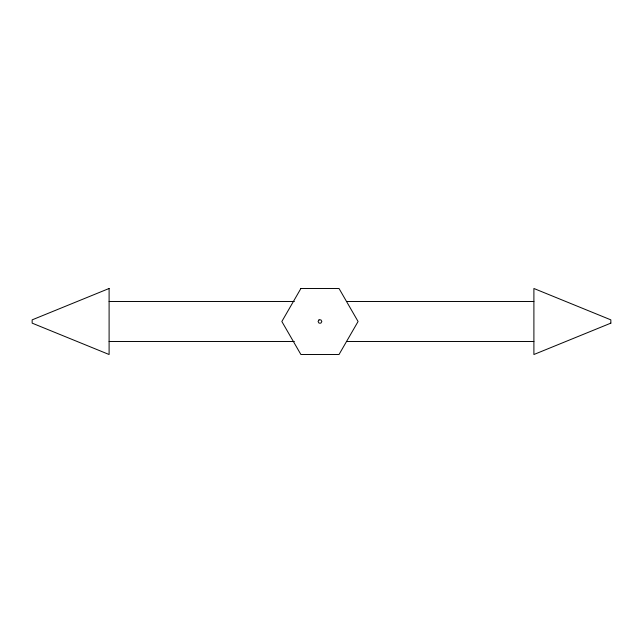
<?xml version="1.0" encoding="UTF-8"?>
<svg xmlns="http://www.w3.org/2000/svg" width="643" height="643" viewBox="0 0 643 643"><rect width="100%" height="100%" fill="white"/><g stroke="black" fill="none" stroke-linecap="round" stroke-linejoin="round"><path stroke-width="0.96" d="M109.101 301.503L294.398 301.503M346.537 301.503L533.899 301.503M109.101 341.497L294.398 341.497M346.537 341.497L533.899 341.497M300.9 288.49L281.843 321.5L300.9 354.51L339.022 354.51L358.079 321.5L339.022 288.49L300.9 288.49M319.016 319.86L318.068 321.5L319.016 323.14L320.905 323.14L321.854 321.5L320.905 319.86L319.016 319.86M109.101 288.49L32.15 319.86L32.15 323.14L109.101 354.51L109.101 288.49M610.85 323.14L533.899 354.51L533.899 288.49L610.85 319.86L610.85 323.14"/></g></svg>
